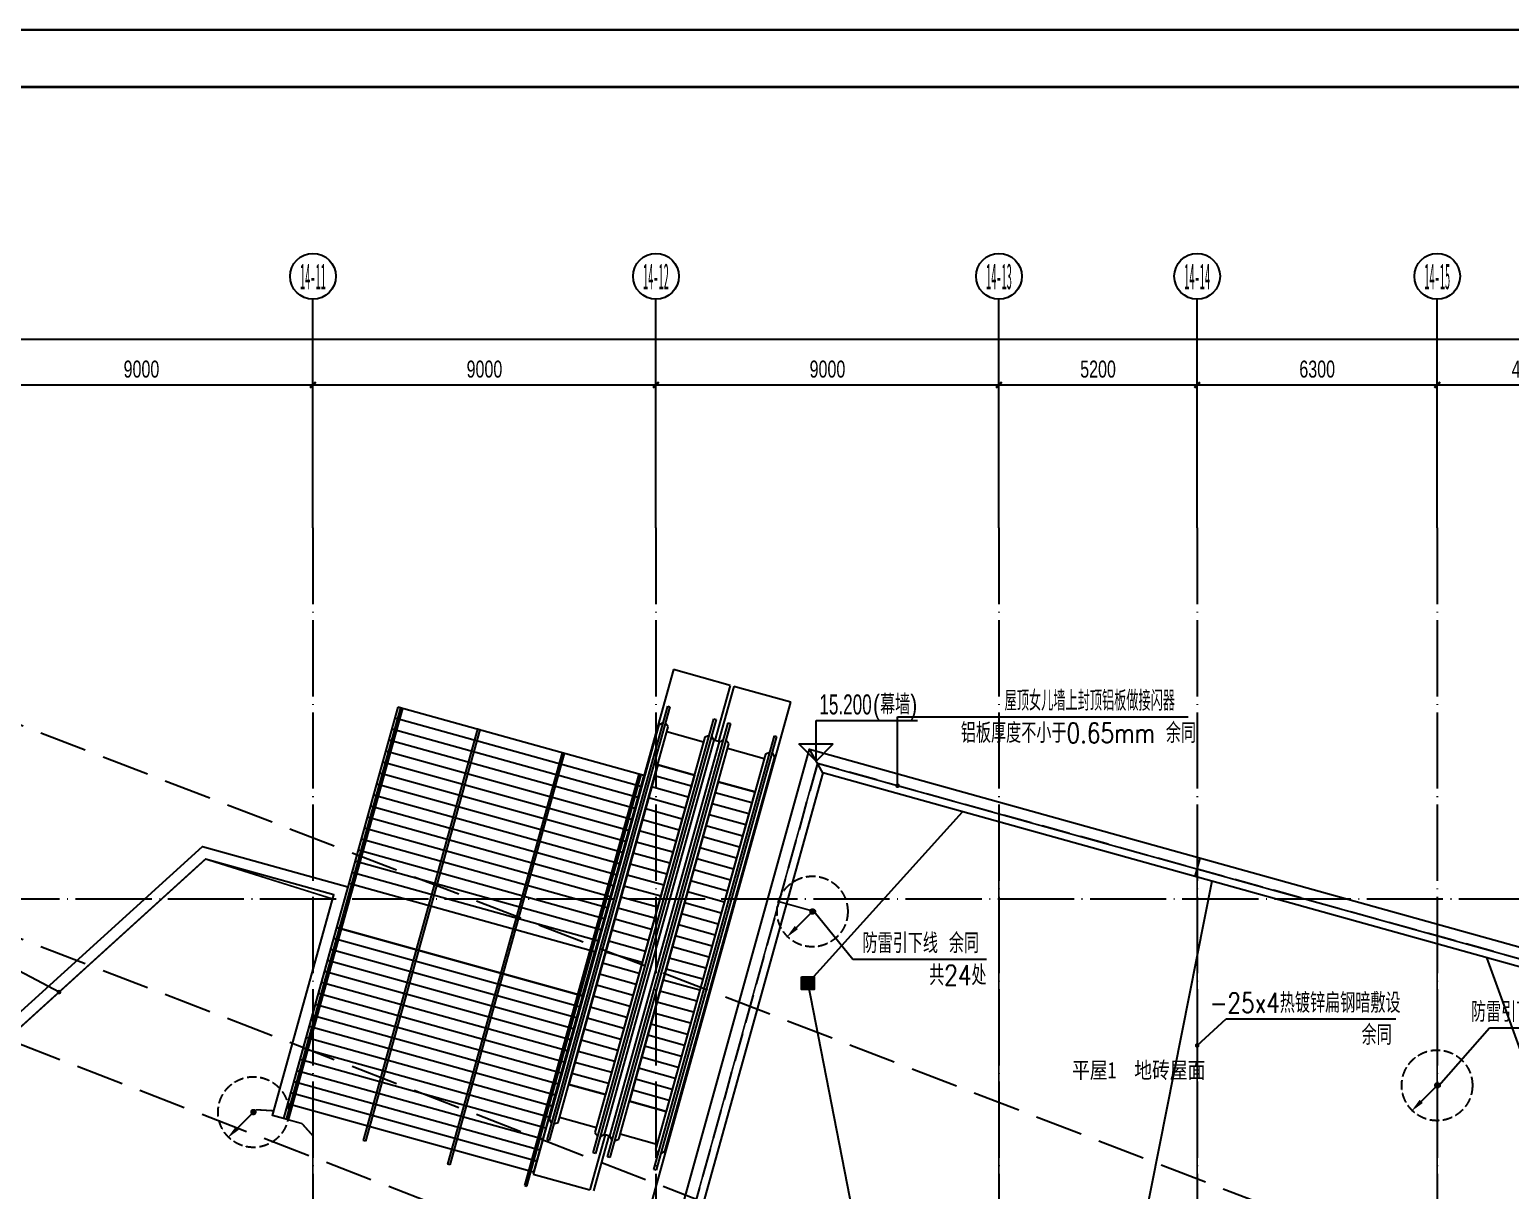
# Model space of a CAD drawing. Extents: x -233336 to 840473, y -28113 to 330904.
# Drawn here: x 768949 to 807803, y 297847 to 328295 of the extents above; entities that cross this region are included whole.
import ezdxf
from ezdxf.enums import TextEntityAlignment as Align
from ezdxf.xclip import XClip

# ---------------------------------------------------------------- set-up
doc = ezdxf.new("R2010")
doc.units = 0
doc.header["$LTSCALE"] = 1000
doc.header["$XCLIPFRAME"] = 2
for name, pattern in [('104-14# 核心筒$0$DOTE', [2.42, 2, -0.2, 0.02, -0.2]), ('DASH', [0.35, 0.25, -0.1]), ('X-104 14#平面$0$DASH', [0.35, 0.25, -0.1])]:
    doc.linetypes.add(name, pattern=pattern)
doc.layers.get('0').update_dxf_attribs({"linetype": 'CONTINUOUS'})
doc.layers.get('Defpoints').update_dxf_attribs({"linetype": 'CONTINUOUS'})
for name, color, linetype in [('104-14# 核心筒$0$01-标注_轴线坐标', 8, 'CONTINUOUS'), ('104-14# 核心筒$0$A_AXIS-轴线', 8, '104-14# 核心筒$0$DOTE'), ('104-14# 核心筒$0$AXIS_TEXT', 7, 'CONTINUOUS'), ('AXIS_TEXT', 7, 'CONTINUOUS'), ('LIGHTNING_DIM', 80, 'CONTINUOUS'), ('LWIRE', 80, 'CONTINUOUS'), ('TEL_LEAD', 80, 'CONTINUOUS'), ('WIRE-避雷', 130, 'CONTINUOUS'), ('X-104 14#平面$0$01-标注_标高', 8, 'CONTINUOUS'), ('X-104 14#平面$0$02-TEXT_标注', 9, 'CONTINUOUS'), ('X-104 14#平面$0$A-E_栏杆', 8, 'CONTINUOUS'), ('X-104 14#平面$0$A-E_楼梯', 8, 'CONTINUOUS'), ('X-104 14#平面$0$A-E_电梯', 8, 'CONTINUOUS'), ('X-104 14#平面$0$A-O_分水线', 8, 'CONTINUOUS'), ('X-104 14#平面$0$A-O_屋面', 8, 'CONTINUOUS'), ('X-104 14#平面$0$A-TECH_结构', 8, 'CONTINUOUS')]:
    doc.layers.add(name, color=color, linetype=linetype)
doc.layers.add('X-104 14#平面$0$04-不打印_辅助线', color=8, linetype='CONTINUOUS', plot=False)
doc.styles.add('104-14# 核心筒$0$_TCH_AXIS', font='STXIHEI.TTF', dxfattribs={"width": 0.8})
doc.styles.add('104-14# 核心筒$0$_TCH_DIM_T3', font='ros.shx', dxfattribs={"width": 0.705882, "bigfont": 'jd.shx'})
doc.styles.add('_TEL_DIM', font='ROMANS2', dxfattribs={"width": 0.8, "height": 3.5, "bigfont": 'HZDF2'})
doc.styles.add('COMPLEX', font='COMPLEX')
doc.styles.get("Standard").update_dxf_attribs({"font": 'GBENOR', "bigfont": 'GBCBIG'})
doc.styles.add('X-104 14#平面$0$_TCH_DIM', font='ros.shx', dxfattribs={"width": 0.8, "bigfont": 'jd.shx'})
doc.styles.add('X-104 14#平面$0$Standard', font='STXIHEI.TTF', dxfattribs={"width": 0.8})
doc.dimstyles.new('104-14# 核心筒$0$_TCH_ARCH&&150', dxfattribs={"dimtxt": 446.25, "dimasz": 150, "dimexe": 375, "dimexo": 450, "dimgap": 189.375, "dimtad": 1, "dimdec": 0, "dimzin": 0, "dimdsep": 46, "dimtxsty": '104-14# 核心筒$0$_TCH_DIM_T3', "dimblk": '104-14# 核心筒$0$_ArchTick', "dimcen": 0.09, "dimclrt": 7, "dimazin": 2, "dimtfac": 1, "dimtdec": 0, "dimtix": 1, "dimtmove": 2, "dimatfit": 3, "dimfxl": 0, "dimtolj": 1, "dimtzin": 0, "dimarcsym": 0})

# ---------------------------------------------------------------- blocks, each defined once
blk = doc.blocks.new('图框-A1+1-4')
for points, const_width in [([(0, 0), (1051, 0), (1051, 594), (0, 594)], 0.05), ([(976, 584), (25, 584), (25, 10), (976, 10)], 0.5)]:
    blk.add_lwpolyline(points, close=True, dxfattribs=dict(const_width=const_width))
blk = doc.blocks.new('_AXISO')
blk.add_circle((0, 0), 0.5)
at = {"layer": 'AXIS_TEXT', "style": 'COMPLEX', "width": 1.041667}
blk.add_attdef('A', text='', height=0.56, dxfattribs=at).set_placement((-0.25, -0.28), (0.25, -0.28), align=Align.FIT)
blk = doc.blocks.new('104-14# 核心筒$0$_ArchTick')
at = {"color": 0, "linetype": 'ByBlock', "const_width": 0.4}
blk.add_lwpolyline([(-0.5, -0.5), (0.5, 0.5)], dxfattribs=at)
blk = doc.blocks.new('*D447')
at = {"layer": '104-14# 核心筒$0$01-标注_轴线坐标', "color": 0, "lineweight": -2}
for p, q in [((77400, 318284), (77400, 321959)), ((86400, 318284), (86400, 321959)), ((77400, 321584), (86400, 321584))]:
    blk.add_line(p, q, dxfattribs=at)
at = {"layer": 'Defpoints', "color": 0}
for p in [(86400, 321584), (77400, 317834), (86400, 317834)]:
    blk.add_point(p, dxfattribs=at)
at = {"layer": '104-14# 核心筒$0$01-标注_轴线坐标', "color": 0, "lineweight": -2, "xscale": 150, "yscale": 150, "zscale": 150, "rotation": 180}
blk.add_blockref('104-14# 核心筒$0$_ArchTick', (77400, 321584), dxfattribs=at)
at = {"layer": '104-14# 核心筒$0$01-标注_轴线坐标', "color": 0, "lineweight": -2, "xscale": 150, "yscale": 150, "zscale": 150}
blk.add_blockref('104-14# 核心筒$0$_ArchTick', (86400, 321584), dxfattribs=at)
at = {"layer": '104-14# 核心筒$0$01-标注_轴线坐标', "color": 7, "insert": (81900, 321996), "char_height": 446.2, "attachment_point": 5, "style": '104-14# 核心筒$0$_TCH_DIM_T3'}
blk.add_mtext('\\A1;9000', dxfattribs=at)
blk = doc.blocks.new('*D448')
at = {"layer": '104-14# 核心筒$0$01-标注_轴线坐标', "color": 0, "lineweight": -2}
for p, q in [((86400, 318284), (86400, 321959)), ((95400, 318284), (95400, 321959)), ((86400, 321584), (95400, 321584))]:
    blk.add_line(p, q, dxfattribs=at)
at = {"layer": 'Defpoints', "color": 0}
for p in [(95400, 321584), (86400, 317834), (95400, 317834)]:
    blk.add_point(p, dxfattribs=at)
at = {"layer": '104-14# 核心筒$0$01-标注_轴线坐标', "color": 0, "lineweight": -2, "xscale": 150, "yscale": 150, "zscale": 150, "rotation": 180}
blk.add_blockref('104-14# 核心筒$0$_ArchTick', (86400, 321584), dxfattribs=at)
at = {"layer": '104-14# 核心筒$0$01-标注_轴线坐标', "color": 0, "lineweight": -2, "xscale": 150, "yscale": 150, "zscale": 150}
blk.add_blockref('104-14# 核心筒$0$_ArchTick', (95400, 321584), dxfattribs=at)
at = {"layer": '104-14# 核心筒$0$01-标注_轴线坐标', "color": 7, "insert": (90900, 321996), "char_height": 446.2, "attachment_point": 5, "style": '104-14# 核心筒$0$_TCH_DIM_T3'}
blk.add_mtext('\\A1;9000', dxfattribs=at)
blk = doc.blocks.new('*D449')
at = {"layer": '104-14# 核心筒$0$01-标注_轴线坐标', "color": 0, "lineweight": -2}
for p, q in [((95400, 318284), (95400, 321959)), ((104400, 318284), (104400, 321959)), ((95400, 321584), (104400, 321584))]:
    blk.add_line(p, q, dxfattribs=at)
at = {"layer": 'Defpoints', "color": 0}
for p in [(104400, 321584), (95400, 317834), (104400, 317834)]:
    blk.add_point(p, dxfattribs=at)
at = {"layer": '104-14# 核心筒$0$01-标注_轴线坐标', "color": 0, "lineweight": -2, "xscale": 150, "yscale": 150, "zscale": 150, "rotation": 180}
blk.add_blockref('104-14# 核心筒$0$_ArchTick', (95400, 321584), dxfattribs=at)
at = {"layer": '104-14# 核心筒$0$01-标注_轴线坐标', "color": 0, "lineweight": -2, "xscale": 150, "yscale": 150, "zscale": 150}
blk.add_blockref('104-14# 核心筒$0$_ArchTick', (104400, 321584), dxfattribs=at)
at = {"layer": '104-14# 核心筒$0$01-标注_轴线坐标', "color": 7, "insert": (99900, 321996), "char_height": 446.2, "attachment_point": 5, "style": '104-14# 核心筒$0$_TCH_DIM_T3'}
blk.add_mtext('\\A1;9000', dxfattribs=at)
blk = doc.blocks.new('*D450')
at = {"layer": '104-14# 核心筒$0$01-标注_轴线坐标', "color": 0, "lineweight": -2}
for p, q in [((104400, 318284), (104400, 321959)), ((109600, 318284), (109600, 321959)), ((104400, 321584), (109600, 321584))]:
    blk.add_line(p, q, dxfattribs=at)
at = {"layer": 'Defpoints', "color": 0}
for p in [(109600, 321584), (104400, 317834), (109600, 317834)]:
    blk.add_point(p, dxfattribs=at)
at = {"layer": '104-14# 核心筒$0$01-标注_轴线坐标', "color": 0, "lineweight": -2, "xscale": 150, "yscale": 150, "zscale": 150, "rotation": 180}
blk.add_blockref('104-14# 核心筒$0$_ArchTick', (104400, 321584), dxfattribs=at)
at = {"layer": '104-14# 核心筒$0$01-标注_轴线坐标', "color": 0, "lineweight": -2, "xscale": 150, "yscale": 150, "zscale": 150}
blk.add_blockref('104-14# 核心筒$0$_ArchTick', (109600, 321584), dxfattribs=at)
at = {"layer": '104-14# 核心筒$0$01-标注_轴线坐标', "color": 7, "insert": (107000, 321996), "char_height": 446.2, "attachment_point": 5, "style": '104-14# 核心筒$0$_TCH_DIM_T3'}
blk.add_mtext('\\A1;5200', dxfattribs=at)
blk = doc.blocks.new('*D451')
at = {"layer": '104-14# 核心筒$0$01-标注_轴线坐标', "color": 0, "lineweight": -2}
for p, q in [((109600, 318284), (109600, 321959)), ((115900, 318284), (115900, 321959)), ((109600, 321584), (115900, 321584))]:
    blk.add_line(p, q, dxfattribs=at)
at = {"layer": 'Defpoints', "color": 0}
for p in [(115900, 321584), (109600, 317834), (115900, 317834)]:
    blk.add_point(p, dxfattribs=at)
at = {"layer": '104-14# 核心筒$0$01-标注_轴线坐标', "color": 0, "lineweight": -2, "xscale": 150, "yscale": 150, "zscale": 150, "rotation": 180}
blk.add_blockref('104-14# 核心筒$0$_ArchTick', (109600, 321584), dxfattribs=at)
at = {"layer": '104-14# 核心筒$0$01-标注_轴线坐标', "color": 0, "lineweight": -2, "xscale": 150, "yscale": 150, "zscale": 150}
blk.add_blockref('104-14# 核心筒$0$_ArchTick', (115900, 321584), dxfattribs=at)
at = {"layer": '104-14# 核心筒$0$01-标注_轴线坐标', "color": 7, "insert": (112750, 321996), "char_height": 446.2, "attachment_point": 5, "style": '104-14# 核心筒$0$_TCH_DIM_T3'}
blk.add_mtext('\\A1;6300', dxfattribs=at)
blk = doc.blocks.new('*D452')
at = {"layer": '104-14# 核心筒$0$01-标注_轴线坐标', "color": 0, "lineweight": -2}
for p, q in [((115900, 318284), (115900, 321959)), ((120742, 318284), (120742, 321959)), ((115900, 321584), (120742, 321584))]:
    blk.add_line(p, q, dxfattribs=at)
at = {"layer": 'Defpoints', "color": 0}
for p in [(120742, 321584), (115900, 317834), (120742, 317834)]:
    blk.add_point(p, dxfattribs=at)
at = {"layer": '104-14# 核心筒$0$01-标注_轴线坐标', "color": 0, "lineweight": -2, "xscale": 150, "yscale": 150, "zscale": 150, "rotation": 180}
blk.add_blockref('104-14# 核心筒$0$_ArchTick', (115900, 321584), dxfattribs=at)
at = {"layer": '104-14# 核心筒$0$01-标注_轴线坐标', "color": 0, "lineweight": -2, "xscale": 150, "yscale": 150, "zscale": 150}
blk.add_blockref('104-14# 核心筒$0$_ArchTick', (120742, 321584), dxfattribs=at)
at = {"layer": '104-14# 核心筒$0$01-标注_轴线坐标', "color": 7, "insert": (118321, 321996), "char_height": 446.2, "attachment_point": 5, "style": '104-14# 核心筒$0$_TCH_DIM_T3'}
blk.add_mtext('\\A1;4842', dxfattribs=at)
blk = doc.blocks.new('*D478')
at = {"layer": '104-14# 核心筒$0$01-标注_轴线坐标', "color": 0, "lineweight": -2}
for p, q in [((-6010, 318284), (-6010, 323159)), ((120742, 318284), (120742, 323159)), ((-6010, 322784), (120742, 322784))]:
    blk.add_line(p, q, dxfattribs=at)
at = {"layer": 'Defpoints', "color": 0}
for p in [(120742, 322784), (-6010, 317834), (120742, 317834)]:
    blk.add_point(p, dxfattribs=at)
at = {"layer": '104-14# 核心筒$0$01-标注_轴线坐标', "color": 0, "lineweight": -2, "xscale": 150, "yscale": 150, "zscale": 150, "rotation": 180}
blk.add_blockref('104-14# 核心筒$0$_ArchTick', (-6010, 322784), dxfattribs=at)
at = {"layer": '104-14# 核心筒$0$01-标注_轴线坐标', "color": 0, "lineweight": -2, "xscale": 150, "yscale": 150, "zscale": 150}
blk.add_blockref('104-14# 核心筒$0$_ArchTick', (120742, 322784), dxfattribs=at)
at = {"layer": '104-14# 核心筒$0$01-标注_轴线坐标', "color": 7, "insert": (57366, 323196), "char_height": 446.2, "attachment_point": 5, "style": '104-14# 核心筒$0$_TCH_DIM_T3'}
blk.add_mtext('\\A1;126752', dxfattribs=at)
blk = doc.blocks.new('X-104 14#平面$0$0000')
for p, q in [((68587, 39539), (63777, 15271)), ((57983, 36863), (59350, 29855))]:
    blk.add_line(p, q)
for points in [[(57983, 36863), (62045, 41359)], [(77922, 31708), (75800, 37532)]]:
    blk.add_lwpolyline(points)
blk = doc.blocks.new('X-104 14#平面$0$jtkjuyriuy')
h = blk.add_hatch()
h.set_pattern_fill('ANSI31', color=8, scale=30, angle=45)
h.set_pattern_definition([(90, (0, 0), (-47.625, 1e-14), [])])
h.paths.add_polyline_path([(-138, 138), (138, 138), (138, -138), (-138, -138)])
for points in [[(-168, 168), (168, 168), (168, -168), (-168, -168)], [(-138, 138), (138, 138), (138, -138), (-138, -138)]]:
    blk.add_lwpolyline(points, close=True)
at = {"layer": 'X-104 14#平面$0$04-不打印_辅助线'}
for p, q in [((-168, 0), (168, 0)), ((0, 168), (0, -168))]:
    blk.add_line(p, q, dxfattribs=at)
blk = doc.blocks.new('X-104 14#平面$0$ddddllll')
at = {"layer": 'X-104 14#平面$0$A-O_分水线'}
blk.add_blockref('X-104 14#平面$0$jtkjuyriuy', (75083, 36563), dxfattribs=at)
blk = doc.blocks.new('X-104 14#平面$0$000003333')
blk.add_circle((99383, 305892), 50)
blk = doc.blocks.new('$TelecSys$00000080')
for p, q in [((-0.7, -0.7), (0, 0)), ((0.104, 0.104), (0.104, 0.104)), ((-0.104, -0.104), (-0.104, -0.104))]:
    blk.add_line(p, q)
at = {"const_width": 0.142}
blk.add_lwpolyline([(0.071, 0, 1), (-0.071, 0, 1)], format="xyb", close=True, dxfattribs=at)
blk.add_solid([(-0.63, -0.77), (-0.77, -0.63), (-1.15, -1.15)])
at = {"width": 0.8, "flags": 9}
blk.add_attdef('A', (0, 0), '', height=0.00002, rotation=180, dxfattribs=at)
blk = doc.blocks.new('104-14# 核心筒')
at = {"layer": '104-14# 核心筒$0$01-标注_轴线坐标'}
for p, q in [((86400, 317833.6), (86400, 323833.6)), ((95400, 317833.6), (95400, 323833.6)), ((104400, 317833.6), (104400, 323833.6)), ((109600, 317833.6), (109600, 323833.6)), ((115900, 317833.6), (115900, 323833.6))]:
    blk.add_line(p, q, dxfattribs=at)
at = {"layer": '104-14# 核心筒$0$A_AXIS-轴线'}
for p, q in [((86400, 317833.6), (86400, 259754.9)), ((95400, 317833.6), (95400, 259754.9)), ((104400, 317833.6), (104400, 259754.9)), ((109600, 317833.6), (109600, 259754.9)), ((115900, 317833.6), (115900, 259754.9)), ((-9370.1, 308100), (120259.9, 308100))]:
    blk.add_line(p, q, dxfattribs=at)
at = {"layer": '104-14# 核心筒$0$01-标注_轴线坐标'}
ref = blk.add_blockref('_AXISO', (86400, 324433.6), dxfattribs=dict(at, xscale=1200, yscale=1200, zscale=1200))
ref.add_attrib('A', '14-11', dxfattribs={"layer": '104-14# 核心筒$0$AXIS_TEXT', "height": 678.82, "style": '104-14# 核心筒$0$_TCH_AXIS', "width": 0.366464}).set_placement((86060.6, 324094.2), (86739.4, 324094.2), align=Align.FIT)
ref = blk.add_blockref('_AXISO', (95400, 324433.6), dxfattribs=dict(at, xscale=1200, yscale=1200, zscale=1200))
ref.add_attrib('A', '14-12', dxfattribs={"layer": '104-14# 核心筒$0$AXIS_TEXT', "height": 678.82, "style": '104-14# 核心筒$0$_TCH_AXIS', "width": 0.366464}).set_placement((95060.6, 324094.2), (95739.4, 324094.2), align=Align.FIT)
ref = blk.add_blockref('_AXISO', (104400, 324433.6), dxfattribs=dict(at, xscale=1200, yscale=1200, zscale=1200))
ref.add_attrib('A', '14-13', dxfattribs={"layer": '104-14# 核心筒$0$AXIS_TEXT', "height": 678.82, "style": '104-14# 核心筒$0$_TCH_AXIS', "width": 0.366464}).set_placement((104060.6, 324094.2), (104739.4, 324094.2), align=Align.FIT)
ref = blk.add_blockref('_AXISO', (109600, 324433.6), dxfattribs=dict(at, xscale=1200, yscale=1200, zscale=1200))
ref.add_attrib('A', '14-14', dxfattribs={"layer": '104-14# 核心筒$0$AXIS_TEXT', "height": 678.82, "style": '104-14# 核心筒$0$_TCH_AXIS', "width": 0.366464}).set_placement((109260.6, 324094.2), (109939.4, 324094.2), align=Align.FIT)
ref = blk.add_blockref('_AXISO', (115900, 324433.6), dxfattribs=dict(at, xscale=1200, yscale=1200, zscale=1200))
ref.add_attrib('A', '14-15', dxfattribs={"layer": '104-14# 核心筒$0$AXIS_TEXT', "height": 678.82, "style": '104-14# 核心筒$0$_TCH_AXIS', "width": 0.366464}).set_placement((115560.6, 324094.2), (116239.4, 324094.2), align=Align.FIT)
for p1, p2, distance, text, picture, middle in [((-6009.8, 317833.6), (120741.8, 317833.6), 4950, '126752', '*D478', (57366, 323196.1)), ((77400, 317833.6), (86400, 317833.6), 3750, '9000', '*D447', (81900, 321996.1)), ((86400, 317833.6), (95400, 317833.6), 3750, '9000', '*D448', (90900, 321996.1)), ((95400, 317833.6), (104400, 317833.6), 3750, '9000', '*D449', (99900, 321996.1)), ((104400, 317833.6), (109600, 317833.6), 3750, '5200', '*D450', (107000, 321996.1)), ((109600, 317833.6), (115900, 317833.6), 3750, '6300', '*D451', (112750, 321996.1)), ((115900, 317833.6), (120741.8, 317833.6), 3750, '4842', '*D452', (118320.9, 321996.1))]:
    dim = blk.add_aligned_dim(p1=p1, p2=p2, distance=distance, text=text, dimstyle='104-14# 核心筒$0$_TCH_ARCH&&150', dxfattribs=at)
    dim.commit()
    dim.dimension.update_dxf_attribs({"geometry": picture, "text_midpoint": middle})
blk = doc.blocks.new('X-104 14#平面')
blk.add_lwpolyline([(139216.5, 241800), (-18433.5, 241800), (-18433.5, 330900), (139216.5, 330900)], close=True)
at = {"layer": 'X-104 14#平面$0$01-标注_标高'}
for p, q in [((99600.8, 311717.1), (99600.8, 312782.9)), ((99600.8, 312782.9), (102260.3, 312782.9)), ((99600.8, 311717.1), (99150.8, 312167.1)), ((99150.8, 312167.1), (100050.8, 312167.1)), ((99600.8, 311717.1), (100050.8, 312167.1))]:
    blk.add_line(p, q, dxfattribs=at)
at = {"layer": 'X-104 14#平面$0$02-TEXT_标注', "linetype": 'X-104 14#平面$0$DASH', "ltscale": 5}
for points in [[(116350, 298150), (73199.9, 314785)], [(109150, 292550), (65999.9, 309185)], [(116350, 292550), (73199.9, 309185)]]:
    blk.add_lwpolyline(points, dxfattribs=at)
at = {"layer": 'X-104 14#平面$0$A-E_栏杆'}
for p, q in [((88696.3, 313114.7), (85694.2, 302324.6)), ((88754.1, 313098.6), (85752, 302308.5)), ((88754.1, 313098.6), (88696.3, 313114.7)), ((90719.5, 312551.8), (87717.4, 301761.7)), ((90777.3, 312535.7), (87775.2, 301745.6)), ((90777.3, 312535.7), (90719.5, 312551.8)), ((92935.3, 311935.3), (89933.2, 301145.1)), ((92993.1, 311919.2), (89991, 301129.1)), ((92993.1, 311919.2), (92935.3, 311935.3)), ((91956.3, 300582.2), (94958.5, 311372.4)), ((92014.1, 300566.2), (95016.3, 311356.3)), ((94958.5, 311372.4), (95016.3, 311356.3)), ((85752, 302308.5), (85694.2, 302324.6)), ((87775.2, 301745.6), (87717.4, 301761.7)), ((89991, 301129.1), (89933.2, 301145.1)), ((91956.3, 300582.2), (92014.1, 300566.2))]:
    blk.add_line(p, q, dxfattribs=at)
at = {"layer": 'X-104 14#平面$0$A-E_楼梯'}
for p, q in [((95856.7, 314115.5), (92175.3, 300884)), ((97348, 313700.5), (95856.7, 314115.5)), ((97348, 313700.5), (96946.6, 312257.8)), ((97444.3, 313673.7), (97042.9, 312231)), ((98935.7, 313258.8), (97444.3, 313673.7)), ((95254.3, 300027.4), (98935.7, 313258.8)), ((92543.8, 301779.5), (95709.7, 313158.3)), ((95767.5, 313142.2), (92601.6, 301763.5)), ((93755.8, 301442.3), (96921.7, 312821.1)), ((96979.5, 312805), (93813.6, 301426.3)), ((95709.7, 313158.3), (95767.5, 313142.2)), ((96921.7, 312821.1), (96979.5, 312805)), ((92604.6, 302319), (95483.2, 312665)), ((92837.1, 302240.5), (95722.8, 312612.1)), ((94131.5, 301337.8), (97297.4, 312716.6)), ((97355.2, 312700.5), (94189.3, 301321.7)), ((95483.2, 312665), (95589.1, 312724.8)), ((95722.8, 312612.1), (95646.9, 312708.7)), ((96650.6, 312216.1), (95687.2, 312484.2)), ((96801.1, 312387.6), (96686.2, 312344)), ((97297.4, 312716.6), (97355.2, 312700.5)), ((96686.2, 312344), (93800.5, 301972.5)), ((96918.7, 312265.6), (94040.1, 301919.6)), ((94192.3, 301877.2), (97070.9, 312223.2)), ((94424.8, 301798.8), (97310.5, 312170.3)), ((95343.5, 301000.6), (98509.4, 312379.4)), ((98567.2, 312363.3), (95401.3, 300984.5)), ((96858.9, 312371.5), (96918.7, 312265.6)), ((97070.9, 312223.2), (96918.7, 312265.6)), ((97070.9, 312223.2), (97176.8, 312283)), ((97310.5, 312170.3), (97234.6, 312267)), ((98238.3, 311774.4), (97274.9, 312042.4)), ((98509.4, 312379.4), (98567.2, 312363.3)), ((95446, 311617.1), (93113.9, 303235.5)), ((98273.9, 311902.3), (95388.2, 301530.7)), ((96409.4, 311349.1), (95446, 311617.1)), ((95446, 311617.1), (96409.4, 311349.1)), ((98506.4, 311823.9), (95627.8, 301477.8)), ((98388.8, 311945.8), (98273.9, 311902.3)), ((98446.6, 311929.8), (98506.4, 311823.9)), ((96409.4, 311349.1), (94077.3, 302967.4)), ((96328.9, 311060.1), (95365.5, 311328.1)), ((97033.6, 311175.4), (94701.6, 302793.8)), ((96248.5, 310771), (95285.1, 311039.1)), ((97997.1, 310907.3), (95665, 302525.7)), ((97916.6, 310618.3), (96953.2, 310886.4)), ((97997.1, 310907.3), (97033.6, 311175.4)), ((97033.6, 311175.4), (97997.1, 310907.3)), ((96087.7, 310193), (95124.3, 310461)), ((96168.1, 310482), (95204.7, 310750.1)), ((97836.2, 310329.3), (96872.8, 310597.3)), ((96007.3, 309904), (95043.9, 310172)), ((97755.8, 310040.3), (96792.4, 310308.3)), ((95926.9, 309614.9), (94963.5, 309883)), ((97595, 309462.2), (96631.6, 309730.3)), ((97675.4, 309751.2), (96712, 310019.3)), ((95766, 309036.9), (94802.6, 309305)), ((95846.5, 309325.9), (94883.1, 309594)), ((97514.6, 309173.2), (96551.2, 309441.3)), ((95685.6, 308747.9), (94722.2, 309015.9)), ((97434.2, 308884.2), (96470.7, 309152.2)), ((95605.2, 308458.9), (94641.8, 308726.9)), ((97273.3, 308306.1), (96309.9, 308574.2)), ((97353.7, 308595.2), (96390.3, 308863.2)), ((95444.4, 307880.8), (94481, 308148.9)), ((95524.8, 308169.8), (94561.4, 308437.9)), ((97192.9, 308017.1), (96229.5, 308285.2)), ((95364, 307591.8), (94400.6, 307859.8)), ((97112.5, 307728.1), (96149.1, 307996.1)), ((95283.6, 307302.8), (94320.2, 307570.8)), ((96951.7, 307150.1), (95988.3, 307418.1)), ((97032.1, 307439.1), (96068.7, 307707.1)), ((95122.7, 306724.7), (94159.3, 306992.8)), ((95203.1, 307013.8), (94239.7, 307281.8)), ((96871.3, 306861), (95907.8, 307129.1)), ((95042.3, 306435.7), (94078.9, 306703.8)), ((96790.8, 306572), (95827.4, 306840.1)), ((94961.9, 306146.7), (93998.5, 306414.7)), ((96630, 305994), (95666.6, 306262)), ((96710.4, 306283), (95747, 306551)), ((94801.1, 305568.6), (93837.7, 305836.7)), ((94881.5, 305857.7), (93918.1, 306125.7)), ((96549.6, 305704.9), (95586.2, 305973)), ((94720.7, 305279.6), (93757.3, 305547.7)), ((96388.8, 305126.9), (95425.4, 305394.9)), ((96469.2, 305415.9), (95505.8, 305684)), ((94640.2, 304990.6), (93676.8, 305258.6)), ((96308.4, 304837.9), (95344.9, 305105.9)), ((94479.4, 304412.6), (93516, 304680.6)), ((94559.8, 304701.6), (93596.4, 304969.6)), ((96227.9, 304548.9), (95264.5, 304816.9)), ((94399, 304123.5), (93435.6, 304391.6)), ((96067.1, 303970.8), (95103.7, 304238.9)), ((96147.5, 304259.8), (95184.1, 304527.9)), ((94318.6, 303834.5), (93355.2, 304102.6)), ((95986.7, 303681.8), (95023.3, 303949.8)), ((94157.8, 303256.5), (93194.4, 303524.5)), ((94238.2, 303545.5), (93274.8, 303813.5)), ((95906.3, 303392.8), (94942.9, 303660.8)), ((94077.3, 302967.4), (93113.9, 303235.5)), ((93113.9, 303235.5), (94077.3, 302967.4)), ((95745.5, 302814.7), (94782, 303082.8)), ((95825.9, 303103.7), (94862.5, 303371.8)), ((95665, 302525.7), (94701.6, 302793.8)), ((94701.6, 302793.8), (95665, 302525.7)), ((92664.4, 302213.1), (92604.6, 302319)), ((93836.1, 302100.4), (92872.7, 302368.4)), ((92722.2, 302197), (92837.1, 302240.5)), ((94068, 301911.8), (93666.6, 300469.1)), ((93800.5, 301972.5), (93876.4, 301875.9)), ((94040.1, 301919.6), (93934.2, 301859.8)), ((94192.3, 301877.2), (94040.1, 301919.6)), ((95423.8, 301658.6), (94460.4, 301926.7)), ((92601.6, 301763.5), (92543.8, 301779.5)), ((94164.4, 301885), (93763, 300442.3)), ((94252.1, 301771.3), (94192.3, 301877.2)), ((94309.9, 301755.2), (94424.8, 301798.8)), ((95388.2, 301530.7), (95464.1, 301434.1)), ((93813.6, 301426.3), (93755.8, 301442.3)), ((94189.3, 301321.7), (94131.5, 301337.8)), ((95627.8, 301477.8), (95521.9, 301418)), ((92175.3, 300884), (93666.6, 300469.1)), ((95401.3, 300984.5), (95343.5, 301000.6))]:
    blk.add_line(p, q, dxfattribs=at)
at = {"layer": 'X-104 14#平面$0$A-E_电梯'}
for p, q in [((88628.9, 313133.5), (87342.3, 308509.1)), ((95003.3, 311048.5), (88548.5, 312844.4)), ((95083.8, 311337.5), (88628.9, 313133.5)), ((94922.9, 310759.5), (88468.1, 312555.4)), ((94842.5, 310470.5), (88387.7, 312266.4)), ((94681.7, 309892.4), (88226.8, 311688.4)), ((94762.1, 310181.4), (88307.2, 311977.4)), ((94601.3, 309603.4), (88146.4, 311399.3)), ((95083.8, 311337.5), (93797.1, 306713.2)), ((94520.9, 309314.4), (88066, 311110.3)), ((94360, 308736.3), (87905.2, 310532.3)), ((94440.4, 309025.4), (87985.6, 310821.3)), ((94279.6, 308447.3), (87824.8, 310243.2)), ((94118.8, 307869.3), (87663.9, 309665.2)), ((94199.2, 308158.3), (87744.3, 309954.2)), ((94038.4, 307580.2), (87583.5, 309376.2)), ((93958, 307291.2), (87503.1, 309087.2)), ((93797.1, 306713.2), (87342.3, 308509.1)), ((93877.5, 307002.2), (87422.7, 308798.1)), ((87020.6, 307353), (85734, 302728.7)), ((93475.5, 305557.1), (87020.6, 307353)), ((93395.1, 305268.1), (86940.2, 307064)), ((93314.6, 304979.1), (86859.8, 306775)), ((93153.8, 304401), (86699, 306196.9)), ((93234.2, 304690), (86779.4, 306486)), ((93073.4, 304112), (86618.5, 305907.9)), ((92993, 303823), (86538.1, 305618.9)), ((93475.5, 305557.1), (92188.8, 300932.7)), ((92832.2, 303244.9), (86377.3, 305040.9)), ((92912.6, 303533.9), (86457.7, 305329.9)), ((92751.7, 302955.9), (86296.9, 304751.8)), ((92671.3, 302666.9), (86216.5, 304462.8)), ((92510.5, 302088.8), (86055.6, 303884.8)), ((92590.9, 302377.9), (86136.1, 304173.8)), ((92430.1, 301799.8), (85975.2, 303595.7)), ((92349.7, 301510.8), (85894.8, 303306.7)), ((92188.8, 300932.7), (85734, 302728.7)), ((92269.3, 301221.8), (85814.4, 303017.7))]:
    blk.add_line(p, q, dxfattribs=at)
blk.add_lwpolyline([(93797.1, 306713.2), (87342.3, 308509.1), (87020.6, 307353), (93475.5, 305557.1)], close=True, dxfattribs=at)
at = {"layer": 'X-104 14#平面$0$A-O_屋面'}
for points in [[(82349.8, 264577.4), (83499.8, 267565.9), (52926.6, 266284.7), (53491, 268939.8), (17309.3, 268308.2), (22065.4, 284894.6), (62738.3, 285920), (62307.5, 284891.2), (92265.6, 286255.1), (99426.9, 312025), (120741.8, 306094.6), (117562.9, 278400.5), (119297.3, 278014.5), (109062.3, 262867.9), (82417.6, 264753.6)], [(99774.7, 311409.3), (99426.9, 312025)]]:
    blk.add_lwpolyline(points, dxfattribs=at)
blk.add_lwpolyline([(83126.9, 265204.7), (108809.6, 263387.1), (118471.8, 277685.9), (117014.8, 278010.2), (120196.4, 305727.4), (99774.7, 311409.3), (92650.5, 285772.1), (61541.2, 284355.8), (61978.8, 285400.7), (22444.8, 284404), (17976.2, 268819.9), (54110.7, 269450.7), (53549.7, 266811.2), (84240.1, 268097.3)], close=True, dxfattribs=at)
at = {"layer": 'X-104 14#平面$0$A-O_屋面', "ltscale": 5}
blk.add_lwpolyline([(733.1, 290311.6), (145.5, 290436.5), (881.7, 293900), (66340.6, 293900), (83503.2, 309479.7), (87317.1, 308418.6), (85626.8, 302343.3), (85337.7, 302423.7), (86947.6, 308210), (83582.3, 309146.3), (66456.4, 293600), (1124.6, 293600), (501.3, 290667.5), (795.4, 290605)], close=True, dxfattribs=at)
at = {"layer": 'X-104 14#平面$0$A-O_屋面', "color": 1}
blk.add_lwpolyline([(109546.4, 308690.5), (109680.4, 309172.2)], dxfattribs=at)
at = {"layer": 'X-104 14#平面$0$A-TECH_结构', "linetype": 'X-104 14#平面$0$DASH', "ltscale": 3}
blk.add_lwpolyline([(82843.2, 265024.2), (82843.2, 265024.2), (108910.7, 263179.4), (118802, 277817.3), (117234.1, 278166.3), (120414.6, 305874.3), (99635.5, 311655.6), (92496.6, 285965.3), (61847.8, 284570), (62282.6, 285608.4), (22293, 284600.3), (17709.4, 268615.2), (53862.8, 269246.3), (53300.5, 266600.6), (83944, 267884.8), (82843.2, 265024.2), (82843.2, 265024.2)], dxfattribs=at)
at = {"xscale": 150, "yscale": 150, "zscale": 150}
blk.add_blockref('图框-A1+1-4', (-18433.5, 241800), dxfattribs=at)
ref = blk.add_blockref('104-14# 核心筒', (0, 0))
XClip(ref).set_block_clipping_path([(-38664.3623821461, -25500), (139216.5485069363, 330900)])
for name, p in [('X-104 14#平面$0$ddddllll', (24300, 269328.8)), ('X-104 14#平面$0$000003333', (0, 0))]:
    blk.add_blockref(name, p)
at = {"layer": 'X-104 14#平面$0$A-O_分水线'}
blk.add_blockref('X-104 14#平面$0$0000', (41400, 269028.8), dxfattribs=at)
at = {"layer": 'X-104 14#平面$0$01-标注_标高', "color": 7, "style": 'X-104 14#平面$0$_TCH_DIM'}
for s, height, width, p in [('15.200', 525, 0.64, (99687.3, 312940.4)), ('(幕墙)', 520.93, 0.8, (101094.3, 312940.4))]:
    blk.add_text(s, height=height, dxfattribs=dict(at, width=width)).set_placement(p)
at = {"layer": 'X-104 14#平面$0$02-TEXT_标注', "style": 'X-104 14#平面$0$Standard', "width": 0.8}
blk.add_text('平屋1  地砖屋面', height=428.14, dxfattribs=at).set_placement((106315.5, 303396.5))

msp = doc.modelspace()

# ---------------------------------------------------------------- linework, layer by layer
at = {"layer": 'LIGHTNING_DIM'}
for p, q in [((791723.6, 308461.1), (791723.6, 310267)), ((791723.6, 310267), (799352.3, 310267)), ((769722, 303048.3), (766650.4, 304661.4)), ((799583.4, 301648.3), (800343.6, 302346.3)), ((800343.6, 302346.3), (804794.3, 302346.3))]:
    msp.add_line(p, q, dxfattribs=at)
at = {"layer": 'LIGHTNING_DIM', "const_width": 60}
for points in [[(791723.6, 308431.1, 1), (791723.6, 308491.1, 1)], [(769748.6, 303034.3, 1), (769695.4, 303062.2, 1)], [(799561.3, 301628, 1), (799605.5, 301668.5, 1)]]:
    msp.add_lwpolyline(points, format="xyb", close=True, dxfattribs=at)
at = {"layer": 'LWIRE', "linetype": 'DASH'}
for centre in [(789488.5, 305161.8), (805878.9, 300601.5), (774821.6, 299900.7)]:
    msp.add_circle(centre, 926.9, dxfattribs=at)
at = {"layer": 'TEL_LEAD', "color": 80}
for p, q in [((789531.3, 305161.8), (790547.7, 303911.7)), ((790547.7, 303911.7), (794054, 303911.7)), ((805926.1, 300601.5), (807254.8, 302109.8)), ((807254.8, 302109.8), (810017.9, 302109.8))]:
    msp.add_line(p, q, dxfattribs=at)
at = {"layer": 'TEL_LEAD', "color": 80, "const_width": 60}
for points in [[(789512.4, 305185.1, 1), (789550.2, 305138.5, 1)], [(805906.3, 300579, 1), (805946, 300624, 1)]]:
    msp.add_lwpolyline(points, format="xyb", close=True, dxfattribs=at)
at = {"layer": 'WIRE-避雷', "linetype": 'DASH', "const_width": 45}
for points in [[(684347.6, 260166.1), (730515.5, 262181.8), (730183, 260093.4), (772451.1, 262275.1), (772826.5, 262415.4), (798894.1, 260570.6), (808785.4, 275208.5), (807217.5, 275557.5), (810397.9, 303265.4), (789618.9, 309046.7), (782480, 283356.4), (751831.1, 281961.1), (752266, 282999.6), (712276.4, 281991.4), (707692.8, 266006.4), (743846.2, 266637.4), (743283.9, 263991.8), (773927.3, 265275.9), (772826.5, 262415.4)], [(690778.8, 287996.2), (690484.7, 288058.7), (691108, 290991.1), (756439.8, 290991.1), (773565.7, 306537.5), (776900.4, 305491.1), (775321.1, 299814.9), (776095.7, 299599.4)]]:
    msp.add_lwpolyline(points, dxfattribs=at)
at = {"layer": 'WIRE-避雷', "const_width": 45}
for points in [[(794383.4, 307721.1), (794383.4, 281391.1)], [(799583.4, 295291.1), (799583.4, 306274.3)], [(789503.3, 305172.5), (788611.2, 305420.4)], [(805883.4, 295291.1), (805883.4, 304521.5)], [(774884.1, 299963.2), (775354.5, 299934.6)], [(776383.4, 296491.1), (776383.4, 299277.1), (776095.7, 299599.4)]]:
    msp.add_lwpolyline(points, dxfattribs=at)

# ---------------------------------------------------------------- block references
msp.add_blockref('X-104 14#平面', (689983.4, -2608.9))
at = {"layer": 'LWIRE', "color": 80, "xscale": 600, "yscale": 600, "zscale": 600}
for p in [(789488.5, 305161.8), (805883.4, 300601.5), (774821.6, 299900.7)]:
    msp.add_blockref('$TelecSys$00000080', p, dxfattribs=at)

# ---------------------------------------------------------------- texts
at = {"layer": 'LIGHTNING_DIM', "color": 7, "style": '_TEL_DIM'}
for s, height, width, p in [('屋顶女儿墙上封顶铝板做接闪器 ', 525, 0.64, (794533.4, 310428.6)), ('铝板厚度不小于0.65mm 余同', 520.866, 0.8, (793384, 309584.5)), ('-25x4热镀锌扁钢暗敷设', 520.866, 0.8, (799913.8, 302503.8)), ('余同', 520.87, 0.8, (803899.3, 301663.8))]:
    msp.add_text(s, height=height, dxfattribs=dict(at, width=width)).set_placement(p)
at = {"layer": 'TEL_LEAD', "color": 7, "style": '_TEL_DIM', "width": 0.8}
for s, p in [('防雷引下线 余同', (790803.5, 304069.2)), ('共24处', (792551.2, 303229.2)), ('防雷引下线 余同', (806767.5, 302267.3))]:
    msp.add_text(s, height=520.87, dxfattribs=at).set_placement(p)

doc.saveas('drawing.dxf')
